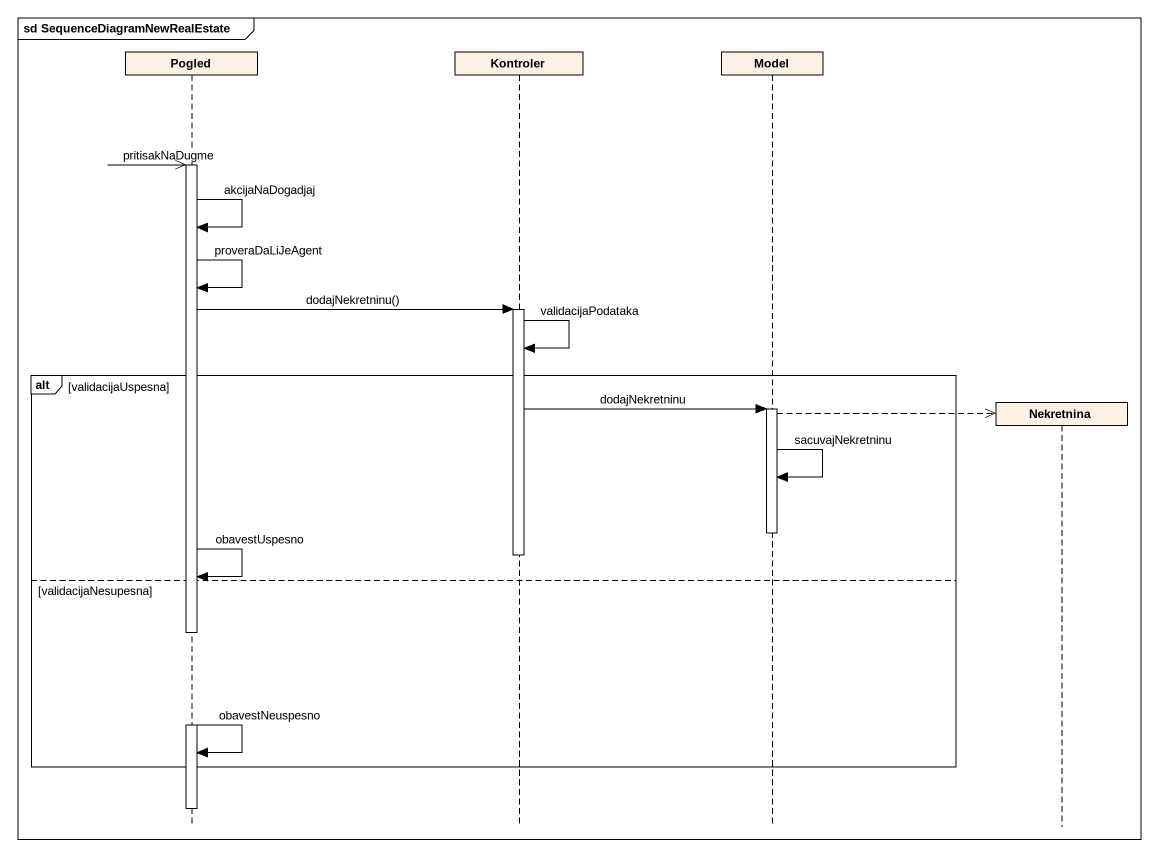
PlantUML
@startuml
mainframe sd SequenceDiagramNewRealEstate
hide footbox
participant Pogled
participant Kontroler
participant Model
participant Nekretnina

Pogled ->> Pogled : pritisakNaDugme
activate Pogled
Pogled -> Pogled : akcijaNaDogadjaj
Pogled -> Pogled : proveraDaLiJeAgent
Pogled -> Kontroler : dodajNekretninu()
activate Kontroler
Kontroler -> Kontroler : validacijaPodataka
alt validacijaUspesna
  Kontroler -> Model : dodajNekretninu
  activate Model
  Model -->> Nekretnina **
  Model -> Model : sacuvajNekretninu
  deactivate Model
  deactivate Kontroler
  Pogled -> Pogled : obavestUspesno
else validacijaNesupesna
  Pogled -> Pogled : obavestNeuspesno
end
deactivate Pogled
@enduml
